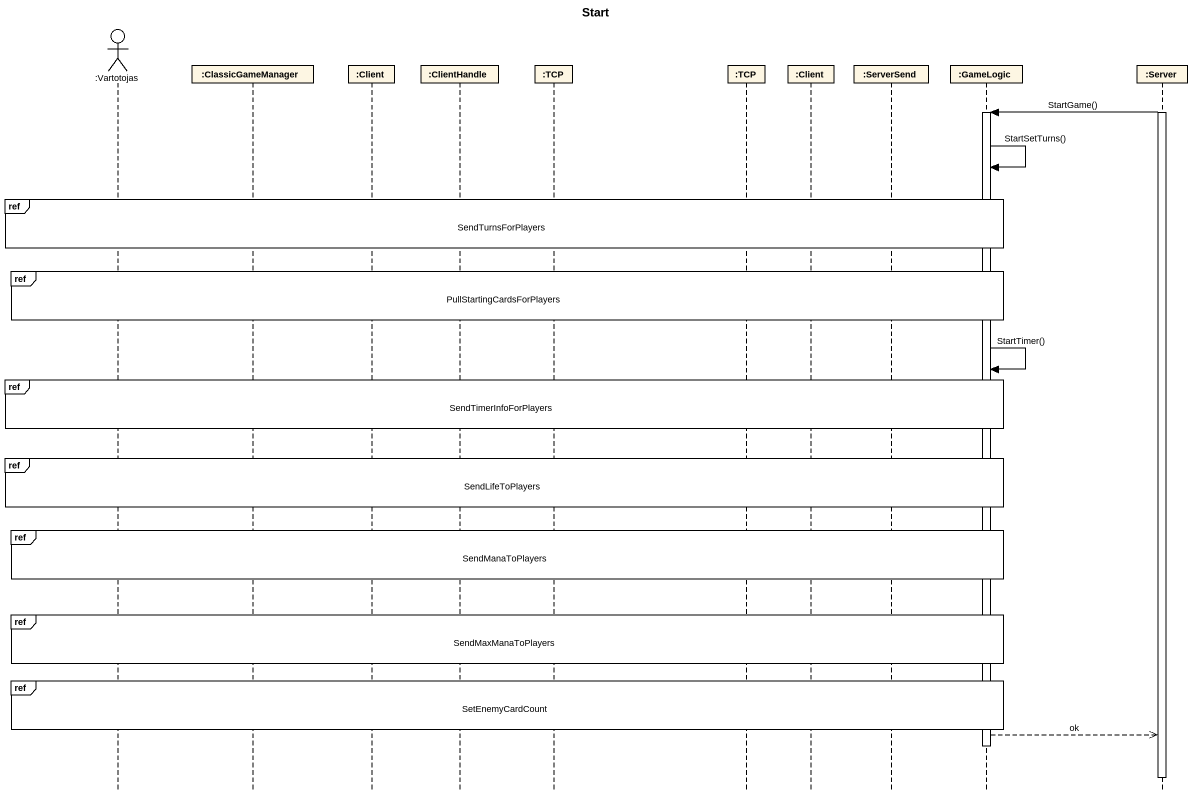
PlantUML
@startuml
title Start
hide footbox
actor ":Vartotojas" as Vartotojas
participant ":ClassicGameManager" as ClassicGameManager
participant ":Client" as Client
participant ":ClientHandle" as ClientHandle
participant ":TCP" as TCP
participant ":TCP" as TCP_2
participant ":Client" as Client_2
participant ":ServerSend" as ServerSend
participant ":GameLogic" as GameLogic
participant ":Server" as Server

activate Server
Server -> GameLogic : StartGame()
activate GameLogic
GameLogic -> GameLogic : StartSetTurns()
ref over Vartotojas, ClassicGameManager, Client, ClientHandle, TCP, TCP_2, Client_2, ServerSend, GameLogic : SendTurnsForPlayers
ref over Vartotojas, ClassicGameManager, Client, ClientHandle, TCP, TCP_2, Client_2, ServerSend, GameLogic : PullStartingCardsForPlayers
GameLogic -> GameLogic : StartTimer()
ref over Vartotojas, ClassicGameManager, Client, ClientHandle, TCP, TCP_2, Client_2, ServerSend, GameLogic : SendTimerInfoForPlayers
ref over Vartotojas, ClassicGameManager, Client, ClientHandle, TCP, TCP_2, Client_2, ServerSend, GameLogic : SendLifeToPlayers
ref over Vartotojas, ClassicGameManager, Client, ClientHandle, TCP, TCP_2, Client_2, ServerSend, GameLogic : SendManaToPlayers
ref over Vartotojas, ClassicGameManager, Client, ClientHandle, TCP, TCP_2, Client_2, ServerSend, GameLogic : SendMaxManaToPlayers
ref over Vartotojas, ClassicGameManager, Client, ClientHandle, TCP, TCP_2, Client_2, ServerSend, GameLogic : SetEnemyCardCount
GameLogic -->> Server : ok
deactivate GameLogic
deactivate Server
@enduml
